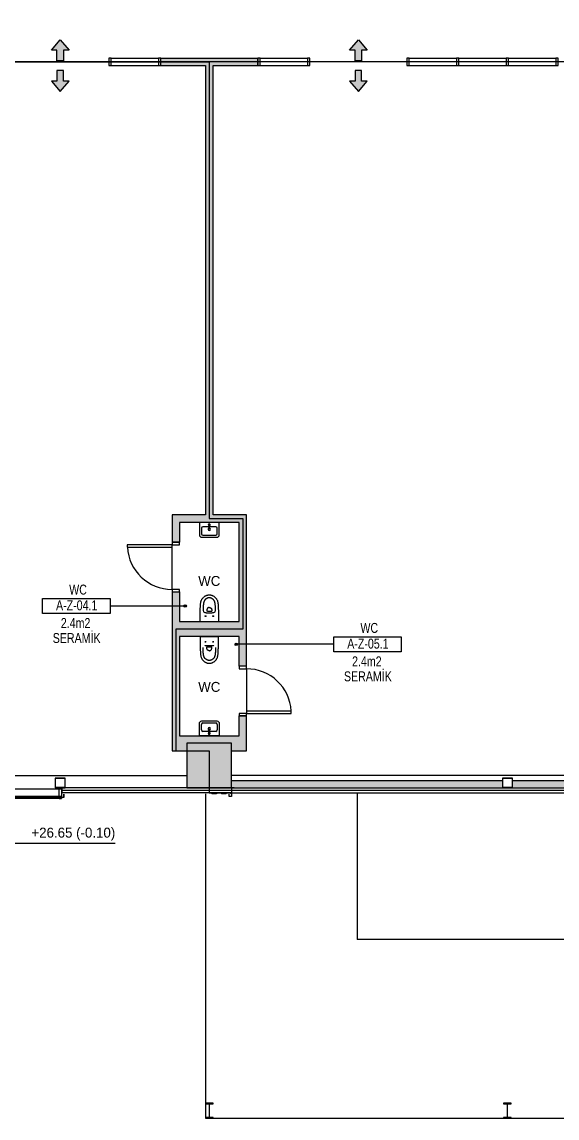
# Model space of a CAD drawing. Header units: centimetres. Extents: x -277999 to 283551, y -705288 to -693449.
# Drawn here: x 263209 to 264287, y -700720 to -698512 of the extents above; entities that cross this region are included whole.
import ezdxf
from ezdxf.enums import TextEntityAlignment as Align

# ---------------------------------------------------------------- set-up
doc = ezdxf.new("R2010")
doc.units = ezdxf.units.CM
doc.layers.add('A-DOOR', color=193, linetype='Continuous')
doc.layers.add('MKDU0', color=8, linetype='Continuous')

msp = doc.modelspace()

# ---------------------------------------------------------------- hatches: boundary and pattern name
at = {"layer": 'MKDU0'}
h = msp.add_hatch(dxfattribs=at)
h.set_pattern_fill('ANSI33')
h.paths.add_polyline_path([(272541.6, -700055.4), (272631.6, -700055.4), (272631.6, -699965.4), (272541.6, -699965.4), (272541.6, -700055.4)])
h.paths.add_polyline_path([(272541.6, -694355.4), (272631.6, -694355.4), (272631.6, -694265.4), (272541.6, -694265.4), (272541.6, -694355.4)])
h.paths.add_polyline_path([(270741.6, -700055.4), (270831.6, -700055.4), (270831.6, -699965.4), (270741.6, -699965.4), (270741.6, -700055.4)])
h.paths.add_polyline_path([(267141.6, -700055.4), (267231.6, -700055.4), (267231.6, -699965.4), (267141.6, -699965.4), (267141.6, -700055.4)])
h.paths.add_polyline_path([(270741.6, -694355.4), (270831.6, -694355.4), (270831.6, -694265.4), (270741.6, -694265.4), (270741.6, -694355.4)])
h.paths.add_polyline_path([(267141.6, -694355.4), (267231.6, -694355.4), (267231.6, -694265.4), (267141.6, -694265.4), (267141.6, -694355.4)])
h.paths.add_polyline_path([(272541.6, -698155.4), (272631.6, -698155.4), (272631.6, -698065.4), (272541.6, -698065.4), (272541.6, -698155.4)])
h.paths.add_polyline_path([(272541.6, -696255.4), (272631.6, -696255.4), (272631.6, -696165.4), (272541.6, -696165.4), (272541.6, -696255.4)])
h.paths.add_polyline_path([(270741.6, -698155.4), (270831.6, -698155.4), (270831.6, -698065.4), (270741.6, -698065.4), (270741.6, -698155.4)])
h.paths.add_polyline_path([(267141.6, -698155.4), (267231.6, -698155.4), (267231.6, -698065.4), (267141.6, -698065.4), (267141.6, -698155.4)])
h.paths.add_polyline_path([(270741.6, -696255.4), (270831.6, -696255.4), (270831.6, -696165.4), (270741.6, -696165.4), (270741.6, -696255.4)])
h.paths.add_polyline_path([(267141.6, -696255.4), (267231.6, -696255.4), (267231.6, -696165.4), (267141.6, -696165.4), (267141.6, -696255.4)])
h.paths.add_polyline_path([(277941.6, -698155.4), (278031.6, -698155.4), (278031.6, -698065.4), (277941.6, -698065.4), (277941.6, -698155.4)])
h.paths.add_polyline_path([(277941.6, -696255.4), (278031.6, -696255.4), (278031.6, -696165.4), (277941.6, -696165.4), (277941.6, -696255.4)])
h.paths.add_polyline_path([(276141.6, -698155.4), (276231.6, -698155.4), (276231.6, -698065.4), (276141.6, -698065.4), (276141.6, -698155.4)])
h.paths.add_polyline_path([(276141.6, -696255.4), (276231.6, -696255.4), (276231.6, -696165.4), (276141.6, -696165.4), (276141.6, -696255.4)])
h.paths.add_polyline_path([(274341.6, -698155.4), (274431.6, -698155.4), (274431.6, -698065.4), (274341.6, -698065.4), (274341.6, -698155.4)])
h.paths.add_polyline_path([(274341.6, -696255.4), (274431.6, -696255.4), (274431.6, -696165.4), (274341.6, -696165.4), (274341.6, -696255.4)])
h.paths.add_polyline_path([(270641.6, -698155.4), (270731.6, -698155.4), (270731.6, -698065.4), (270641.6, -698065.4), (270641.6, -698155.4)])
h.paths.add_polyline_path([(270641.6, -696255.4), (270731.6, -696255.4), (270731.6, -696165.4), (270641.6, -696165.4), (270641.6, -696255.4)])
h.paths.add_polyline_path([(268941.6, -698155.4), (269031.6, -698155.4), (269031.6, -698065.4), (268941.6, -698065.4), (268941.6, -698155.4)])
h.paths.add_polyline_path([(268941.6, -696255.4), (269031.6, -696255.4), (269031.6, -696165.4), (268941.6, -696165.4), (268941.6, -696255.4)])
h.paths.add_polyline_path([(265341.6, -698155.4), (265431.6, -698155.4), (265431.6, -698065.4), (265341.6, -698065.4), (265341.6, -698155.4)])
h.paths.add_polyline_path([(265341.6, -696255.4), (265431.6, -696255.4), (265431.6, -696165.4), (265341.6, -696165.4), (265341.6, -696255.4)])
h.paths.add_polyline_path([(263541.6, -698155.4), (263631.6, -698155.4), (263631.6, -698065.4), (263541.6, -698065.4), (263541.6, -698155.4)])
h.paths.add_polyline_path([(263541.6, -696255.4), (263631.6, -696255.4), (263631.6, -696165.4), (263541.6, -696165.4), (263541.6, -696255.4)])
h.paths.add_polyline_path([(261741.6, -698155.4), (261831.6, -698155.4), (261831.6, -698065.4), (261741.6, -698065.4), (261741.6, -698155.4)])
h.paths.add_polyline_path([(261741.6, -696255.4), (261831.6, -696255.4), (261831.6, -696165.4), (261741.6, -696165.4), (261741.6, -696255.4)])
h.paths.add_polyline_path([(279741.6, -696255.4), (279831.6, -696255.4), (279831.6, -696165.4), (279741.6, -696165.4), (279741.6, -696255.4)])
h.paths.add_polyline_path([(279741.6, -698155.4), (279831.6, -698155.4), (279831.6, -698065.4), (279741.6, -698065.4), (279741.6, -698155.4)])
h.paths.add_polyline_path([(279741.6, -700055.4), (279831.6, -700055.4), (279831.6, -699965.4), (279741.6, -699965.4), (279741.6, -700055.4)])
h.paths.add_polyline_path([(277941.6, -700055.4), (278031.6, -700055.4), (278031.6, -699965.4), (277941.6, -699965.4), (277941.6, -700055.4)])
h.paths.add_polyline_path([(276141.6, -700055.4), (276231.6, -700055.4), (276231.6, -699965.4), (276141.6, -699965.4), (276141.6, -700055.4)])
h.paths.add_polyline_path([(274341.6, -700055.4), (274431.6, -700055.4), (274431.6, -699965.4), (274341.6, -699965.4), (274341.6, -700055.4)])
h.paths.add_polyline_path([(270641.6, -700055.4), (270731.6, -700055.4), (270731.6, -699965.4), (270641.6, -699965.4), (270641.6, -700055.4)])
h.paths.add_polyline_path([(268941.6, -700055.4), (269031.6, -700055.4), (269031.6, -699965.4), (268941.6, -699965.4), (268941.6, -700055.4)])
h.paths.add_polyline_path([(265341.6, -700055.4), (265431.6, -700055.4), (265431.6, -699965.4), (265341.6, -699965.4), (265341.6, -700055.4)])
h.paths.add_polyline_path([(263541.6, -700055.4), (263631.6, -700055.4), (263631.6, -699965.4), (263541.6, -699965.4), (263541.6, -700055.4)])
h.paths.add_polyline_path([(261741.6, -700055.4), (261831.6, -700055.4), (261831.6, -699965.4), (261741.6, -699965.4), (261741.6, -700055.4)])
h.paths.add_polyline_path([(279741.6, -694355.4), (279831.6, -694355.4), (279831.6, -694265.4), (279741.6, -694265.4), (279741.6, -694355.4)])
h.paths.add_polyline_path([(277941.6, -694355.4), (278031.6, -694355.4), (278031.6, -694265.4), (277941.6, -694265.4), (277941.6, -694355.4)])
h.paths.add_polyline_path([(276141.6, -694355.4), (276231.6, -694355.4), (276231.6, -694265.4), (276141.6, -694265.4), (276141.6, -694355.4)])
h.paths.add_polyline_path([(274341.6, -694355.4), (274431.6, -694355.4), (274431.6, -694265.4), (274341.6, -694265.4), (274341.6, -694355.4)])
h.paths.add_polyline_path([(270641.6, -694355.4), (270731.6, -694355.4), (270731.6, -694265.4), (270641.6, -694265.4), (270641.6, -694355.4)])
h.paths.add_polyline_path([(268941.6, -694355.4), (269031.6, -694355.4), (269031.6, -694265.4), (268941.6, -694265.4), (268941.6, -694355.4)])
h.paths.add_polyline_path([(265341.6, -694355.4), (265431.6, -694355.4), (265431.6, -694265.4), (265341.6, -694265.4), (265341.6, -694355.4)])
h.paths.add_polyline_path([(263541.6, -694355.4), (263631.6, -694355.4), (263631.6, -694265.4), (263541.6, -694265.4), (263541.6, -694355.4)])
h.paths.add_polyline_path([(261741.6, -694355.4), (261831.6, -694355.4), (261831.6, -694265.4), (261741.6, -694265.4), (261741.6, -694355.4)])
h = msp.add_hatch(color=8, dxfattribs=at)
h.dxf.hatch_style = 1
h.paths.add_polyline_path([(263286.6, -698548.1), (263304.3, -698569.2), (263293.3, -698569.2), (263293.3, -698590.4), (263279.9, -698590.4), (263279.9, -698569.2), (263268.9, -698569.2), (263286.6, -698548.1)])
h = msp.add_hatch(color=8, dxfattribs=at)
h.dxf.hatch_style = 1
h.paths.add_polyline_path([(263886.6, -698548.1), (263904.3, -698569.2), (263893.3, -698569.2), (263893.3, -698590.4), (263879.9, -698590.4), (263879.9, -698569.2), (263868.9, -698569.2), (263886.6, -698548.1)])
h = msp.add_hatch(dxfattribs=at)
h.set_pattern_fill('DASH')
h.paths.add_polyline_path([(263631.6, -699965.4), (263631.6, -699980.4), (263661.6, -699980.4), (263661.6, -699910.4), (263646.6, -699910.4), (263646.6, -699950.4), (263526.6, -699950.4), (263526.6, -699750.4), (263646.6, -699750.4), (263646.6, -699810.4), (263661.6, -699810.4), (263661.6, -699505.4), (263594.1, -699505.4), (263594.1, -698600.4), (263684.1, -698600.4), (263684.1, -698585.4), (263489.1, -698585.4), (263489.1, -698600.4), (263579.1, -698600.4), (263579.1, -699505.4), (263511.6, -699505.4), (263511.6, -699560.4), (263526.6, -699560.4), (263526.6, -699520.4), (263646.6, -699520.4), (263646.6, -699720.4), (263526.6, -699720.4), (263526.6, -699660.4), (263511.6, -699660.4), (263511.6, -699980.4), (263541.6, -699980.4), (263541.6, -699965.4), (263631.6, -699965.4)])
h = msp.add_hatch(color=8, dxfattribs=at)
h.dxf.hatch_style = 1
h.paths.add_polyline_path([(263286.6, -698652.7), (263304.3, -698631.5), (263293.3, -698631.5), (263293.3, -698610.4), (263279.9, -698610.4), (263279.9, -698631.5), (263268.9, -698631.5), (263286.6, -698652.7)])
h = msp.add_hatch(color=8, dxfattribs=at)
h.dxf.hatch_style = 1
h.paths.add_polyline_path([(263886.6, -698652.7), (263904.3, -698631.5), (263893.3, -698631.5), (263893.3, -698610.4), (263879.9, -698610.4), (263879.9, -698631.5), (263868.9, -698631.5), (263886.6, -698652.7)])
h = msp.add_hatch(color=8, dxfattribs=at)
h.dxf.hatch_style = 1
h.paths.add_polyline_path([(263540.5, -699688.7), (263540.4, -699689.7), (263539.8, -699690.5), (263539, -699691), (263538, -699691.2), (263537.1, -699691), (263536.3, -699690.5), (263535.7, -699689.7), (263535.5, -699688.7), (263535.7, -699687.7), (263536.3, -699686.9), (263537.1, -699686.4), (263538, -699686.2), (263539, -699686.4), (263539.8, -699686.9), (263540.4, -699687.7), (263540.5, -699688.7)])
h = msp.add_hatch(color=8, dxfattribs=at)
h.dxf.hatch_style = 1
h.paths.add_polyline_path([(263638.3, -699765.9), (263638.5, -699765), (263639, -699764.2), (263639.8, -699763.6), (263640.8, -699763.4), (263641.7, -699763.6), (263642.5, -699764.2), (263643.1, -699765), (263643.3, -699765.9), (263643.1, -699766.9), (263642.5, -699767.7), (263641.7, -699768.2), (263640.8, -699768.4), (263639.8, -699768.2), (263639, -699767.7), (263638.5, -699766.9), (263638.3, -699765.9)])
h = msp.add_hatch(dxfattribs=at)
h.set_pattern_fill('DASH')
h.paths.add_polyline_path([(264176.6, -700055.4), (264176.6, -700040.4), (263631.6, -700040.4), (263631.6, -700055.4), (264176.6, -700055.4)])
h.paths.add_polyline_path([(264776.6, -700054.8), (264776.6, -700040.4), (264196.6, -700040.4), (264196.6, -700055.4), (264776.6, -700054.8)])
h.paths.add_polyline_path([(264796.6, -700040.4), (264796.6, -700055.4), (265341.6, -700055.4), (265341.6, -700040.4), (264796.6, -700040.4)])

# ---------------------------------------------------------------- linework, layer by layer
at = {"layer": 'A-DOOR'}
for p, q in [((263511.6, -699655.4), (263511.6, -699565.4)), ((263661.6, -699815.4), (263661.6, -699905.4))]:
    msp.add_line(p, q, dxfattribs=at)
for points in [[(263511.6, -699565.4), (263421.6, -699565.4), (263421.6, -699570.4), (263511.6, -699570.4)], [(263661.6, -699905.4), (263751.6, -699905.4), (263751.6, -699900.4), (263661.6, -699900.4)]]:
    msp.add_lwpolyline(points, dxfattribs=at)
for points in [[(263526.6, -699565.4), (263526.6, -699560.4), (263511.6, -699560.4), (263511.6, -699565.4)], [(263526.6, -699660.4), (263526.6, -699655.4), (263511.6, -699655.4), (263511.6, -699660.4)], [(263646.6, -699810.4), (263646.6, -699815.4), (263661.6, -699815.4), (263661.6, -699810.4)], [(263646.6, -699905.4), (263646.6, -699910.4), (263661.6, -699910.4), (263661.6, -699905.4)]]:
    msp.add_lwpolyline(points, close=True, dxfattribs=at)
for centre, start, end in [((263511.6, -699565.4), -176.8153, -90), ((263661.6, -699905.4), 3.1847, 90)]:
    msp.add_arc(centre, 90, start, end, dxfattribs=at)
at = {"layer": 'MKDU0', "color": 8}
for p, q in [((263389.1, -698585.4), (263484.1, -698585.4)), ((263989.1, -698585.4), (264084.1, -698585.4)), ((264089.1, -698585.4), (264184.1, -698585.4)), ((264189.1, -698585.4), (264284.1, -698585.4)), ((263389.1, -698600.4), (263484.1, -698600.4)), ((263489.1, -698600.4), (263579.1, -698600.4)), ((263579.1, -698600.4), (263579.1, -699505.4)), ((263594.1, -699505.4), (263594.1, -698600.4)), ((263594.1, -698600.4), (263684.1, -698600.4)), ((263689.1, -698600.4), (263784.1, -698600.4)), ((263989.1, -698600.4), (264084.1, -698600.4)), ((264089.1, -698600.4), (264184.1, -698600.4)), ((264189.1, -698600.4), (264284.1, -698600.4)), ((263579.1, -699505.4), (263511.6, -699505.4)), ((263511.6, -699505.4), (263511.6, -699560.4)), ((263661.6, -699505.4), (263594.1, -699505.4)), ((263661.6, -699810.4), (263661.6, -699505.4)), ((263646.6, -699520.4), (263526.6, -699520.4)), ((263526.6, -699520.4), (263526.6, -699560.4)), ((263570.6, -699532.4), (263570.6, -699543.4)), ((263586, -699529.4), (263573.6, -699529.4)), ((263599.6, -699529.4), (263587, -699529.4)), ((263602.6, -699543.4), (263602.6, -699532.4)), ((263646.6, -699720.4), (263646.6, -699520.4)), ((263573.6, -699546.4), (263599.6, -699546.4)), ((263511.6, -699560.4), (263526.6, -699560.4)), ((263511.6, -699660.4), (263511.6, -699980.4)), ((263511.6, -699660.4), (263526.6, -699660.4)), ((263526.6, -699660.4), (263526.6, -699720.4)), ((263526.6, -699720.4), (263646.6, -699720.4)), ((263661.6, -699810.4), (263646.6, -699810.4)), ((263661.6, -699910.4), (263646.6, -699910.4)), ((263661.6, -699980.4), (263661.6, -699910.4)), ((263570.6, -699938.4), (263570.6, -699927.4)), ((263573.6, -699924.4), (263599.6, -699924.4)), ((263602.6, -699927.4), (263602.6, -699938.4)), ((263586, -699941.4), (263573.6, -699941.4)), ((263599.6, -699941.4), (263587, -699941.4)), ((263511.6, -699980.4), (263541.6, -699980.4)), ((263631.6, -699980.4), (263661.6, -699980.4)), ((262094.1, -700030.4), (263541.6, -700030.4)), ((265341.6, -700030.4), (263631.6, -700030.4)), ((263631.6, -700040.4), (264176.6, -700040.4)), ((264196.6, -700040.4), (264776.6, -700040.4)), ((263189.1, -700057.4), (263284.1, -700057.4)), ((263631.6, -700055.4), (263286.6, -700055.4)), ((263631.6, -700065.4), (263290.1, -700065.4)), ((263631.6, -700055.4), (265341.6, -700055.4)), ((263884.1, -700065.4), (263884.1, -700360.4)), ((263156.3, -700166.4), (263397.3, -700166.4)), ((265341.6, -700360.4), (263884.1, -700360.4))]:
    msp.add_line(p, q, dxfattribs=at)
at = {"layer": 'MKDU0'}
for p, q in [((263577, -699669.7), (263577.8, -699669.2)), ((263577.8, -699669.2), (263578.6, -699668.7)), ((263578.6, -699668.7), (263579.4, -699668.3)), ((263579.4, -699668.3), (263580.2, -699667.9)), ((263580.2, -699667.9), (263581, -699667.6)), ((263581, -699667.6), (263581.8, -699667.3)), ((263581.8, -699667.3), (263582.6, -699667)), ((263582.6, -699667), (263583.4, -699666.8)), ((263583.4, -699666.8), (263584.3, -699666.7)), ((263584.3, -699666.7), (263585.1, -699666.6)), ((263585.1, -699666.6), (263585.9, -699666.5)), ((263585.9, -699666.5), (263586.6, -699666.5)), ((263586.6, -699666.5), (263587.3, -699666.5)), ((263587.3, -699666.5), (263588.1, -699666.6)), ((263588.1, -699666.6), (263588.9, -699666.7)), ((263588.9, -699666.7), (263589.8, -699666.8)), ((263589.8, -699666.8), (263590.6, -699667)), ((263590.6, -699667), (263591.4, -699667.3)), ((263591.4, -699667.3), (263592.2, -699667.6)), ((263592.2, -699667.6), (263593.1, -699667.9)), ((263593.1, -699667.9), (263593.8, -699668.3)), ((263593.8, -699668.3), (263594.6, -699668.7)), ((263594.6, -699668.7), (263595.4, -699669.2)), ((263595.4, -699669.2), (263596.2, -699669.7)), ((263568.5, -699692.4), (263568.6, -699691)), ((263568.6, -699689.7), (263568.7, -699688.4)), ((263568.6, -699691), (263568.6, -699689.7)), ((263568.7, -699688.4), (263568.8, -699687.1)), ((263568.8, -699687.1), (263568.9, -699685.9)), ((263568.9, -699685.9), (263569, -699684.7)), ((263569, -699684.7), (263569.2, -699683.5)), ((263569.2, -699683.5), (263569.3, -699682.3)), ((263569.3, -699682.3), (263569.6, -699681.2)), ((263569.6, -699681.2), (263569.8, -699680.1)), ((263569.8, -699680.1), (263570.1, -699679)), ((263570.1, -699679), (263570.5, -699678)), ((263570.5, -699678), (263570.9, -699677)), ((263570.9, -699677), (263571.3, -699676.1)), ((263571.3, -699676.1), (263571.8, -699675.2)), ((263571.8, -699675.2), (263572.3, -699674.3)), ((263572.3, -699674.3), (263572.9, -699673.5)), ((263572.9, -699673.5), (263573.5, -699672.8)), ((263573.5, -699672.8), (263574.2, -699672.1)), ((263574.2, -699672.1), (263574.9, -699671.4)), ((263574.4, -699689.2), (263574.3, -699690)), ((263574.3, -699690), (263574.3, -699690.8)), ((263574.3, -699690.8), (263574.3, -699691.6)), ((263574.3, -699691.6), (263574.3, -699692.5)), ((263574.5, -699687.8), (263574.4, -699688.5)), ((263574.4, -699688.5), (263574.4, -699689.2)), ((263574.6, -699686.5), (263574.5, -699687.1)), ((263574.5, -699687.1), (263574.5, -699687.8)), ((263574.7, -699685.3), (263574.6, -699685.9)), ((263574.6, -699685.9), (263574.6, -699686.5)), ((263574.8, -699684.7), (263574.7, -699685.3)), ((263574.9, -699683.6), (263574.8, -699684.2)), ((263574.8, -699684.2), (263574.8, -699684.7)), ((263574.9, -699671.4), (263575.6, -699670.8)), ((263575, -699683.1), (263574.9, -699683.6)), ((263575.1, -699682.7), (263575, -699683.1)), ((263575.2, -699682.2), (263575.1, -699682.7)), ((263575.3, -699681.8), (263575.2, -699682.2)), ((263575.4, -699681.3), (263575.3, -699681.8)), ((263575.5, -699681), (263575.4, -699681.3)), ((263575.6, -699680.6), (263575.5, -699681)), ((263575.6, -699670.8), (263576.3, -699670.2)), ((263575.7, -699680.2), (263575.6, -699680.6)), ((263575.9, -699679.9), (263575.7, -699680.2)), ((263576, -699679.6), (263575.9, -699679.9)), ((263576.1, -699679.3), (263576, -699679.6)), ((263576.2, -699679), (263576.1, -699679.3)), ((263576.4, -699678.7), (263576.2, -699679)), ((263576.3, -699670.2), (263577, -699669.7)), ((263576.5, -699678.4), (263576.4, -699678.7)), ((263576.7, -699678.2), (263576.5, -699678.4)), ((263576.8, -699677.9), (263576.7, -699678.2)), ((263577, -699677.6), (263576.8, -699677.9)), ((263577.2, -699677.4), (263577, -699677.6)), ((263577.3, -699677.1), (263577.2, -699677.4)), ((263577.5, -699676.9), (263577.3, -699677.1)), ((263577.7, -699676.7), (263577.5, -699676.9)), ((263577.9, -699676.4), (263577.7, -699676.7)), ((263578.1, -699676.2), (263577.9, -699676.4)), ((263578.4, -699676), (263578.1, -699676.2)), ((263578.6, -699675.7), (263578.4, -699676)), ((263578.8, -699675.5), (263578.6, -699675.7)), ((263579.1, -699675.3), (263578.8, -699675.5)), ((263579.3, -699675.1), (263579.1, -699675.3)), ((263579.6, -699674.8), (263579.3, -699675.1)), ((263579.9, -699674.6), (263579.6, -699674.8)), ((263580.2, -699674.4), (263579.9, -699674.6)), ((263580.5, -699674.2), (263580.2, -699674.4)), ((263580.8, -699674), (263580.5, -699674.2)), ((263581.1, -699673.8), (263580.8, -699674)), ((263581.4, -699673.7), (263581.1, -699673.8)), ((263581.7, -699673.5), (263581.4, -699673.7)), ((263582, -699673.3), (263581.7, -699673.5)), ((263582.4, -699673.2), (263582, -699673.3)), ((263582.7, -699673), (263582.4, -699673.2)), ((263583, -699672.9), (263582.7, -699673)), ((263583.3, -699672.8), (263583, -699672.9)), ((263583.6, -699672.7), (263583.3, -699672.8)), ((263584, -699672.6), (263583.6, -699672.7)), ((263584.3, -699672.5), (263584, -699672.6)), ((263584.6, -699672.4), (263584.3, -699672.5)), ((263584.8, -699672.4), (263584.6, -699672.4)), ((263585.1, -699672.3), (263584.8, -699672.4)), ((263585.4, -699672.3), (263585.1, -699672.3)), ((263585.6, -699672.2), (263585.4, -699672.3)), ((263585.9, -699672.2), (263585.6, -699672.2)), ((263586.1, -699672.2), (263585.9, -699672.2)), ((263586.4, -699672.2), (263586.1, -699672.2)), ((263586.6, -699672.2), (263586.4, -699672.2)), ((263587.1, -699672.2), (263586.6, -699672.2)), ((263587.6, -699672.2), (263587.1, -699672.2)), ((263588.1, -699672.3), (263587.6, -699672.2)), ((263588.7, -699672.4), (263588.1, -699672.3)), ((263589.2, -699672.6), (263588.7, -699672.4)), ((263589.8, -699672.8), (263589.2, -699672.6)), ((263590.4, -699673), (263589.8, -699672.8)), ((263590.9, -699673.2), (263590.4, -699673)), ((263591.5, -699673.5), (263590.9, -699673.2)), ((263592, -699673.8), (263591.5, -699673.5)), ((263592.6, -699674.1), (263592, -699673.8)), ((263593.1, -699674.5), (263592.6, -699674.1)), ((263593.6, -699674.8), (263593.1, -699674.5)), ((263594.1, -699675.3), (263593.6, -699674.8)), ((263594.6, -699675.7), (263594.1, -699675.3)), ((263595.1, -699676.2), (263594.6, -699675.7)), ((263595.5, -699676.6), (263595.1, -699676.2)), ((263595.9, -699677.2), (263595.5, -699676.6)), ((263596.3, -699677.7), (263595.9, -699677.2)), ((263596.2, -699669.7), (263596.9, -699670.2)), ((263596.6, -699678.2), (263596.3, -699677.7)), ((263596.9, -699678.8), (263596.6, -699678.2)), ((263596.9, -699670.2), (263597.7, -699670.8)), ((263597.2, -699679.4), (263596.9, -699678.8)), ((263597.4, -699680.1), (263597.2, -699679.4)), ((263597.7, -699680.8), (263597.4, -699680.1)), ((263597.7, -699670.8), (263598.4, -699671.4)), ((263597.9, -699681.5), (263597.7, -699680.8)), ((263598, -699682.2), (263597.9, -699681.5)), ((263598.2, -699683), (263598, -699682.2)), ((263598.3, -699683.8), (263598.2, -699683)), ((263598.5, -699684.6), (263598.3, -699683.8)), ((263598.4, -699671.4), (263599, -699672.1)), ((263598.6, -699685.5), (263598.5, -699684.6)), ((263598.6, -699686.4), (263598.6, -699685.5)), ((263598.7, -699687.3), (263598.6, -699686.4)), ((263598.8, -699688.3), (263598.7, -699687.3)), ((263598.8, -699689.2), (263598.8, -699688.3)), ((263598.9, -699690.2), (263598.8, -699689.2)), ((263598.9, -699691.2), (263598.9, -699690.2)), ((263599, -699692.3), (263598.9, -699691.2)), ((263599, -699672.1), (263599.7, -699672.8)), ((263599.7, -699672.8), (263600.3, -699673.5)), ((263600.3, -699673.5), (263600.9, -699674.3)), ((263600.9, -699674.3), (263601.4, -699675.2)), ((263601.4, -699675.2), (263601.9, -699676.1)), ((263601.9, -699676.1), (263602.4, -699677)), ((263602.4, -699677), (263602.8, -699678)), ((263602.8, -699678), (263603.1, -699679)), ((263603.1, -699679), (263603.4, -699680.1)), ((263603.4, -699680.1), (263603.7, -699681.2)), ((263603.7, -699681.2), (263603.9, -699682.3)), ((263603.9, -699682.3), (263604.1, -699683.5)), ((263604.1, -699683.5), (263604.2, -699684.7)), ((263604.2, -699684.7), (263604.3, -699685.9)), ((263604.3, -699685.9), (263604.4, -699687.1)), ((263604.4, -699687.1), (263604.5, -699688.4)), ((263604.5, -699688.4), (263604.6, -699689.7)), ((263604.6, -699689.7), (263604.6, -699691)), ((263604.6, -699691), (263604.7, -699692.4)), ((263568.4, -699698.2), (263568.5, -699696.7)), ((263568.4, -699699.8), (263568.4, -699698.2)), ((263568.4, -699703), (263568.4, -699699.8)), ((263568.4, -699708.2), (263568.4, -699703)), ((263568.4, -699720.4), (263568.4, -699708.2)), ((263568.5, -699693.8), (263568.5, -699692.4)), ((263568.5, -699695.2), (263568.5, -699693.8)), ((263568.5, -699696.7), (263568.5, -699695.2)), ((263574.3, -699692.5), (263574.2, -699693.3)), ((263574.2, -699693.3), (263574.2, -699694.2)), ((263574.2, -699694.2), (263574.2, -699695.2)), ((263574.2, -699695.2), (263574.2, -699696.2)), ((263574.2, -699696.2), (263574.2, -699697.2)), ((263574.2, -699697.2), (263574.2, -699698.2)), ((263577.4, -699701.9), (263578.5, -699702.1)), ((263580.1, -699709.5), (263577.6, -699709.5)), ((263578.5, -699702.1), (263579.5, -699702.2)), ((263578.9, -699708.2), (263578.9, -699710.8)), ((263579.5, -699702.2), (263580.5, -699702.3)), ((263580.5, -699702.3), (263581.5, -699702.3)), ((263581.5, -699702.3), (263582.5, -699702.4)), ((263581.8, -699696.1), (263581.7, -699696.5)), ((263581.7, -699696.5), (263581.7, -699696.9)), ((263581.7, -699696.9), (263581.8, -699699.6)), ((263581.9, -699695.4), (263581.8, -699695.7)), ((263581.8, -699695.7), (263581.8, -699696.1)), ((263582.8, -699699.6), (263581.8, -699699.6)), ((263582, -699695.1), (263581.9, -699695.4)), ((263582.2, -699694.7), (263582, -699695.1)), ((263582.3, -699694.4), (263582.2, -699694.7)), ((263582.5, -699694.2), (263582.3, -699694.4)), ((263582.7, -699693.9), (263582.5, -699694.2)), ((263582.5, -699702.4), (263583.5, -699702.4)), ((263582.9, -699693.6), (263582.7, -699693.9)), ((263582.8, -699699.6), (263584.5, -699699.6)), ((263583.1, -699693.4), (263582.9, -699693.6)), ((263583.3, -699693.2), (263583.1, -699693.4)), ((263583.6, -699692.9), (263583.3, -699693.2)), ((263583.5, -699702.4), (263584.6, -699702.5)), ((263583.8, -699692.7), (263583.6, -699692.9)), ((263584.1, -699692.6), (263583.8, -699692.7)), ((263584.4, -699692.4), (263584.1, -699692.6)), ((263584.7, -699692.3), (263584.4, -699692.4)), ((263584.5, -699699.6), (263586.2, -699699.6)), ((263584.6, -699702.5), (263585.6, -699702.5)), ((263585, -699692.1), (263584.7, -699692.3)), ((263585.3, -699692), (263585, -699692.1)), ((263585.6, -699692), (263585.3, -699692)), ((263585.9, -699691.9), (263585.6, -699692)), ((263585.6, -699702.5), (263586.6, -699702.5)), ((263586.3, -699691.9), (263585.9, -699691.9)), ((263586.2, -699699.6), (263588.3, -699699.6)), ((263586.6, -699691.9), (263586.3, -699691.9)), ((263586.6, -699691.9), (263586.9, -699691.9)), ((263586.6, -699702.5), (263587.6, -699702.5)), ((263586.9, -699691.9), (263587.3, -699691.9)), ((263587.3, -699691.9), (263587.6, -699692)), ((263587.6, -699692), (263587.9, -699692)), ((263587.6, -699702.5), (263588.7, -699702.5)), ((263587.9, -699692), (263588.2, -699692.1)), ((263588.2, -699692.1), (263588.5, -699692.3)), ((263588.3, -699699.6), (263590, -699699.6)), ((263588.5, -699692.3), (263588.8, -699692.4)), ((263588.7, -699702.5), (263589.7, -699702.4)), ((263588.8, -699692.4), (263589.1, -699692.6)), ((263589.1, -699692.6), (263589.4, -699692.7)), ((263589.4, -699692.7), (263589.7, -699692.9)), ((263589.7, -699692.9), (263589.9, -699693.2)), ((263589.7, -699702.4), (263590.7, -699702.4)), ((263589.9, -699693.2), (263590.2, -699693.4)), ((263590, -699699.6), (263590.5, -699699.6)), ((263590.2, -699693.4), (263590.4, -699693.6)), ((263590.4, -699693.6), (263590.6, -699693.9)), ((263590.5, -699699.6), (263591.5, -699699.6)), ((263590.6, -699693.9), (263590.8, -699694.2)), ((263590.7, -699702.4), (263591.7, -699702.3)), ((263590.8, -699694.2), (263590.9, -699694.5)), ((263590.9, -699694.5), (263591.1, -699694.8)), ((263591.1, -699694.8), (263591.2, -699695.1)), ((263591.2, -699695.1), (263591.3, -699695.4)), ((263591.3, -699695.4), (263591.4, -699695.8)), ((263591.4, -699695.8), (263591.4, -699696.1)), ((263591.4, -699696.1), (263591.5, -699696.5)), ((263591.5, -699696.5), (263591.5, -699696.9)), ((263591.5, -699696.9), (263591.5, -699699.6)), ((263591.7, -699702.3), (263592.7, -699702.3)), ((263592.7, -699702.3), (263593.7, -699702.2)), ((263595.6, -699709.5), (263593.1, -699709.5)), ((263593.7, -699702.2), (263594.8, -699702.1)), ((263594.4, -699708.2), (263594.4, -699710.8)), ((263594.8, -699702.1), (263595.8, -699701.9)), ((263599, -699693.4), (263599, -699692.3)), ((263599, -699694.5), (263599, -699693.4)), ((263599, -699695.7), (263599, -699694.5)), ((263599, -699696.9), (263599, -699695.7)), ((263599, -699698.2), (263599, -699696.9)), ((263604.7, -699692.4), (263604.7, -699693.8)), ((263604.7, -699693.8), (263604.7, -699695.2)), ((263604.7, -699695.2), (263604.8, -699696.7)), ((263604.8, -699696.7), (263604.8, -699698.2)), ((263604.8, -699698.2), (263604.8, -699699.8)), ((263604.8, -699699.8), (263604.8, -699703)), ((263604.8, -699703), (263604.8, -699706.4)), ((263604.8, -699706.4), (263604.9, -699720.4)), ((263568.4, -699720.4), (263604.9, -699720.4)), ((263568.4, -699750.4), (263568.4, -699762.5)), ((263568.4, -699750.4), (263604.9, -699750.4)), ((263604.8, -699764.3), (263604.9, -699750.4)), ((263568.4, -699762.5), (263568.4, -699767.8)), ((263568.4, -699767.8), (263568.4, -699771)), ((263568.4, -699771), (263568.4, -699772.6)), ((263568.4, -699772.6), (263568.5, -699774.1)), ((263568.5, -699774.1), (263568.5, -699775.6)), ((263568.5, -699775.6), (263568.5, -699777)), ((263568.5, -699777), (263568.5, -699778.4)), ((263568.5, -699778.4), (263568.6, -699779.7)), ((263568.6, -699779.7), (263568.6, -699781.1)), ((263574.2, -699773.6), (263574.2, -699772.5)), ((263574.2, -699774.6), (263574.2, -699773.6)), ((263574.2, -699775.6), (263574.2, -699774.6)), ((263574.2, -699776.5), (263574.2, -699775.6)), ((263574.2, -699777.4), (263574.2, -699776.5)), ((263574.3, -699778.3), (263574.2, -699777.4)), ((263574.3, -699779.2), (263574.3, -699778.3)), ((263574.3, -699780), (263574.3, -699779.2)), ((263574.3, -699780.8), (263574.3, -699780)), ((263577.4, -699768.8), (263578.5, -699768.7)), ((263580.1, -699761.3), (263577.6, -699761.3)), ((263578.5, -699768.7), (263579.5, -699768.6)), ((263578.9, -699762.6), (263578.9, -699760)), ((263579.5, -699768.6), (263580.5, -699768.5)), ((263580.5, -699768.5), (263581.5, -699768.4)), ((263581.5, -699768.4), (263582.5, -699768.4)), ((263581.7, -699773.9), (263581.8, -699771.2)), ((263581.7, -699774.3), (263581.7, -699773.9)), ((263581.8, -699774.7), (263581.7, -699774.3)), ((263582.8, -699771.1), (263581.8, -699771.2)), ((263581.8, -699775), (263581.8, -699774.7)), ((263581.9, -699775.4), (263581.8, -699775)), ((263582, -699775.7), (263581.9, -699775.4)), ((263582.2, -699776), (263582, -699775.7)), ((263582.3, -699776.3), (263582.2, -699776)), ((263582.5, -699776.6), (263582.3, -699776.3)), ((263582.5, -699768.4), (263583.5, -699768.3)), ((263582.7, -699776.9), (263582.5, -699776.6)), ((263582.9, -699777.1), (263582.7, -699776.9)), ((263582.8, -699771.1), (263584.5, -699771.1)), ((263583.1, -699777.4), (263582.9, -699777.1)), ((263583.3, -699777.6), (263583.1, -699777.4)), ((263583.6, -699777.8), (263583.3, -699777.6)), ((263583.5, -699768.3), (263584.6, -699768.3)), ((263583.8, -699778), (263583.6, -699777.8)), ((263584.1, -699778.2), (263583.8, -699778)), ((263584.4, -699778.4), (263584.1, -699778.2)), ((263584.7, -699778.5), (263584.4, -699778.4)), ((263584.5, -699771.1), (263586.2, -699771.1)), ((263584.6, -699768.3), (263585.6, -699768.3)), ((263585, -699778.6), (263584.7, -699778.5)), ((263585.3, -699778.7), (263585, -699778.6)), ((263585.6, -699778.8), (263585.3, -699778.7)), ((263585.6, -699768.3), (263586.6, -699768.3)), ((263585.9, -699778.9), (263585.6, -699778.8)), ((263586.3, -699778.9), (263585.9, -699778.9)), ((263586.2, -699771.1), (263588.3, -699771.1)), ((263586.6, -699778.9), (263586.3, -699778.9)), ((263586.6, -699768.3), (263587.6, -699768.3)), ((263586.6, -699778.9), (263586.9, -699778.9)), ((263586.9, -699778.9), (263587.3, -699778.9)), ((263587.3, -699778.9), (263587.6, -699778.8)), ((263587.6, -699768.3), (263588.7, -699768.3)), ((263587.6, -699778.8), (263587.9, -699778.7)), ((263587.9, -699778.7), (263588.2, -699778.6)), ((263588.2, -699778.6), (263588.5, -699778.5)), ((263588.3, -699771.1), (263590, -699771.1)), ((263588.5, -699778.5), (263588.8, -699778.4)), ((263588.7, -699768.3), (263589.7, -699768.3)), ((263588.8, -699778.4), (263589.1, -699778.2)), ((263589.1, -699778.2), (263589.4, -699778)), ((263589.4, -699778), (263589.7, -699777.8)), ((263589.7, -699768.3), (263590.7, -699768.4)), ((263589.7, -699777.8), (263589.9, -699777.6)), ((263589.9, -699777.6), (263590.2, -699777.4)), ((263590, -699771.1), (263590.5, -699771.1)), ((263590.2, -699777.4), (263590.4, -699777.1)), ((263590.4, -699777.1), (263590.6, -699776.9)), ((263590.5, -699771.1), (263591.5, -699771.1)), ((263590.6, -699776.9), (263590.8, -699776.6)), ((263590.7, -699768.4), (263591.7, -699768.4)), ((263590.8, -699776.6), (263590.9, -699776.3)), ((263590.9, -699776.3), (263591.1, -699776)), ((263591.1, -699776), (263591.2, -699775.7)), ((263591.2, -699775.7), (263591.3, -699775.4)), ((263591.3, -699775.4), (263591.4, -699775)), ((263591.4, -699774.6), (263591.5, -699774.3)), ((263591.4, -699775), (263591.4, -699774.6)), ((263591.5, -699773.9), (263591.5, -699771.1)), ((263591.5, -699774.3), (263591.5, -699773.9)), ((263591.7, -699768.4), (263592.7, -699768.5)), ((263592.7, -699768.5), (263593.7, -699768.6)), ((263595.6, -699761.3), (263593.1, -699761.3)), ((263593.7, -699768.6), (263594.8, -699768.7)), ((263594.4, -699762.6), (263594.4, -699760)), ((263594.8, -699768.7), (263595.8, -699768.8)), ((263599, -699778.5), (263598.9, -699779.6)), ((263598.9, -699779.6), (263598.9, -699780.6)), ((263599, -699772.5), (263599, -699773.8)), ((263599, -699773.8), (263599, -699775.1)), ((263599, -699775.1), (263599, -699776.3)), ((263599, -699776.3), (263599, -699777.4)), ((263599, -699777.4), (263599, -699778.5)), ((263604.6, -699779.7), (263604.7, -699778.4)), ((263604.6, -699781.1), (263604.6, -699779.7)), ((263604.7, -699775.6), (263604.8, -699774.1)), ((263604.7, -699777), (263604.7, -699775.6)), ((263604.7, -699778.4), (263604.7, -699777)), ((263604.8, -699767.8), (263604.8, -699764.3)), ((263604.8, -699771), (263604.8, -699767.8)), ((263604.8, -699772.6), (263604.8, -699771)), ((263604.8, -699774.1), (263604.8, -699772.6)), ((263568.6, -699781.1), (263568.7, -699782.4)), ((263568.7, -699782.4), (263568.8, -699783.7)), ((263568.8, -699783.7), (263568.9, -699784.9)), ((263568.9, -699784.9), (263569, -699786.1)), ((263569, -699786.1), (263569.2, -699787.3)), ((263569.2, -699787.3), (263569.3, -699788.4)), ((263569.3, -699788.4), (263569.6, -699789.6)), ((263569.6, -699789.6), (263569.8, -699790.7)), ((263569.8, -699790.7), (263570.1, -699791.7)), ((263570.1, -699791.7), (263570.5, -699792.7)), ((263570.5, -699792.7), (263570.9, -699793.7)), ((263570.9, -699793.7), (263571.3, -699794.7)), ((263571.3, -699794.7), (263571.8, -699795.6)), ((263571.8, -699795.6), (263572.3, -699796.4)), ((263572.3, -699796.4), (263572.9, -699797.2)), ((263572.9, -699797.2), (263573.5, -699798)), ((263573.5, -699798), (263574.2, -699798.7)), ((263574.2, -699798.7), (263574.9, -699799.4)), ((263574.4, -699781.5), (263574.3, -699780.8)), ((263574.4, -699782.2), (263574.4, -699781.5)), ((263574.5, -699782.9), (263574.4, -699782.2)), ((263574.5, -699783.6), (263574.5, -699782.9)), ((263574.6, -699784.3), (263574.5, -699783.6)), ((263574.6, -699784.9), (263574.6, -699784.3)), ((263574.7, -699785.5), (263574.6, -699784.9)), ((263574.8, -699786.1), (263574.7, -699785.5)), ((263574.8, -699786.6), (263574.8, -699786.1)), ((263574.9, -699787.1), (263574.8, -699786.6)), ((263575, -699787.6), (263574.9, -699787.1)), ((263574.9, -699799.4), (263575.6, -699800)), ((263575.1, -699788.1), (263575, -699787.6)), ((263575.2, -699788.6), (263575.1, -699788.1)), ((263575.3, -699789), (263575.2, -699788.6)), ((263575.4, -699789.4), (263575.3, -699789)), ((263575.5, -699789.8), (263575.4, -699789.4)), ((263575.6, -699790.2), (263575.5, -699789.8)), ((263575.7, -699790.5), (263575.6, -699790.2)), ((263575.6, -699800), (263576.3, -699800.6)), ((263575.9, -699790.9), (263575.7, -699790.5)), ((263576, -699791.2), (263575.9, -699790.9)), ((263576.1, -699791.5), (263576, -699791.2)), ((263576.2, -699791.8), (263576.1, -699791.5)), ((263576.4, -699792.1), (263576.2, -699791.8)), ((263576.3, -699800.6), (263577, -699801.1)), ((263576.5, -699792.3), (263576.4, -699792.1)), ((263576.7, -699792.6), (263576.5, -699792.3)), ((263576.8, -699792.9), (263576.7, -699792.6)), ((263577, -699793.1), (263576.8, -699792.9)), ((263577.2, -699793.4), (263577, -699793.1)), ((263577, -699801.1), (263577.8, -699801.6)), ((263577.3, -699793.6), (263577.2, -699793.4)), ((263577.5, -699793.9), (263577.3, -699793.6)), ((263577.7, -699794.1), (263577.5, -699793.9)), ((263577.9, -699794.3), (263577.7, -699794.1)), ((263577.8, -699801.6), (263578.6, -699802.1)), ((263578.1, -699794.6), (263577.9, -699794.3)), ((263578.4, -699794.8), (263578.1, -699794.6)), ((263578.6, -699795), (263578.4, -699794.8)), ((263578.8, -699795.3), (263578.6, -699795)), ((263578.6, -699802.1), (263579.4, -699802.5)), ((263579.1, -699795.5), (263578.8, -699795.3)), ((263579.3, -699795.7), (263579.1, -699795.5)), ((263579.6, -699795.9), (263579.3, -699795.7)), ((263579.9, -699796.1), (263579.6, -699795.9)), ((263580.2, -699796.3), (263579.9, -699796.1)), ((263580.5, -699796.5), (263580.2, -699796.3)), ((263580.8, -699796.7), (263580.5, -699796.5)), ((263581.1, -699796.9), (263580.8, -699796.7)), ((263581.4, -699797.1), (263581.1, -699796.9)), ((263581.7, -699797.3), (263581.4, -699797.1)), ((263582, -699797.4), (263581.7, -699797.3)), ((263582.4, -699797.6), (263582, -699797.4)), ((263582.7, -699797.7), (263582.4, -699797.6)), ((263583, -699797.9), (263582.7, -699797.7)), ((263583.3, -699798), (263583, -699797.9)), ((263583.6, -699798.1), (263583.3, -699798)), ((263584, -699798.2), (263583.6, -699798.1)), ((263584.3, -699798.3), (263584, -699798.2)), ((263584.6, -699798.3), (263584.3, -699798.3)), ((263584.8, -699798.4), (263584.6, -699798.3)), ((263585.1, -699798.5), (263584.8, -699798.4)), ((263585.4, -699798.5), (263585.1, -699798.5)), ((263585.6, -699798.5), (263585.4, -699798.5)), ((263585.9, -699798.6), (263585.6, -699798.5)), ((263586.1, -699798.6), (263585.9, -699798.6)), ((263586.4, -699798.6), (263586.1, -699798.6)), ((263586.6, -699798.6), (263586.4, -699798.6)), ((263587.1, -699798.6), (263586.6, -699798.6)), ((263587.6, -699798.5), (263587.1, -699798.6)), ((263588.1, -699798.5), (263587.6, -699798.5)), ((263588.7, -699798.3), (263588.1, -699798.5)), ((263589.2, -699798.2), (263588.7, -699798.3)), ((263589.8, -699798), (263589.2, -699798.2)), ((263590.4, -699797.8), (263589.8, -699798)), ((263590.9, -699797.6), (263590.4, -699797.8)), ((263591.5, -699797.3), (263590.9, -699797.6)), ((263592, -699797), (263591.5, -699797.3)), ((263592.6, -699796.7), (263592, -699797)), ((263593.1, -699796.3), (263592.6, -699796.7)), ((263593.6, -699795.9), (263593.1, -699796.3)), ((263594.1, -699795.5), (263593.6, -699795.9)), ((263593.8, -699802.5), (263594.6, -699802.1)), ((263594.6, -699795.1), (263594.1, -699795.5)), ((263595.1, -699794.6), (263594.6, -699795.1)), ((263594.6, -699802.1), (263595.4, -699801.6)), ((263595.5, -699794.1), (263595.1, -699794.6)), ((263595.4, -699801.6), (263596.2, -699801.1)), ((263595.9, -699793.6), (263595.5, -699794.1)), ((263596.3, -699793.1), (263595.9, -699793.6)), ((263596.2, -699801.1), (263596.9, -699800.6)), ((263596.6, -699792.5), (263596.3, -699793.1)), ((263596.9, -699791.9), (263596.6, -699792.5)), ((263597.2, -699791.3), (263596.9, -699791.9)), ((263596.9, -699800.6), (263597.7, -699800)), ((263597.4, -699790.7), (263597.2, -699791.3)), ((263597.7, -699790), (263597.4, -699790.7)), ((263597.9, -699789.3), (263597.7, -699790)), ((263597.7, -699800), (263598.4, -699799.4)), ((263598, -699788.5), (263597.9, -699789.3)), ((263598.2, -699787.8), (263598, -699788.5)), ((263598.3, -699787), (263598.2, -699787.8)), ((263598.5, -699786.1), (263598.3, -699787)), ((263598.4, -699799.4), (263599, -699798.7)), ((263598.6, -699785.3), (263598.5, -699786.1)), ((263598.7, -699783.4), (263598.6, -699784.4)), ((263598.6, -699784.4), (263598.6, -699785.3)), ((263598.8, -699782.5), (263598.7, -699783.4)), ((263598.9, -699780.6), (263598.8, -699781.5)), ((263598.8, -699781.5), (263598.8, -699782.5)), ((263599, -699798.7), (263599.7, -699798)), ((263599.7, -699798), (263600.3, -699797.2)), ((263600.3, -699797.2), (263600.9, -699796.4)), ((263600.9, -699796.4), (263601.4, -699795.6)), ((263601.4, -699795.6), (263601.9, -699794.7)), ((263601.9, -699794.7), (263602.4, -699793.7)), ((263602.4, -699793.7), (263602.8, -699792.7)), ((263602.8, -699792.7), (263603.1, -699791.7)), ((263603.1, -699791.7), (263603.4, -699790.7)), ((263603.4, -699790.7), (263603.7, -699789.6)), ((263603.7, -699789.6), (263603.9, -699788.4)), ((263603.9, -699788.4), (263604.1, -699787.3)), ((263604.1, -699787.3), (263604.2, -699786.1)), ((263604.2, -699786.1), (263604.3, -699784.9)), ((263604.3, -699784.9), (263604.4, -699783.7)), ((263604.4, -699783.7), (263604.5, -699782.4)), ((263604.5, -699782.4), (263604.6, -699781.1)), ((263579.4, -699802.5), (263580.2, -699802.8)), ((263580.2, -699802.8), (263581, -699803.2)), ((263581, -699803.2), (263581.8, -699803.5)), ((263581.8, -699803.5), (263582.6, -699803.7)), ((263582.6, -699803.7), (263583.4, -699803.9)), ((263583.4, -699803.9), (263584.3, -699804.1)), ((263584.3, -699804.1), (263585.1, -699804.2)), ((263585.1, -699804.2), (263585.9, -699804.3)), ((263585.9, -699804.3), (263586.6, -699804.3)), ((263586.6, -699804.3), (263587.3, -699804.3)), ((263587.3, -699804.3), (263588.1, -699804.2)), ((263588.1, -699804.2), (263588.9, -699804.1)), ((263588.9, -699804.1), (263589.8, -699803.9)), ((263589.8, -699803.9), (263590.6, -699803.7)), ((263590.6, -699803.7), (263591.4, -699803.5)), ((263591.4, -699803.5), (263592.2, -699803.2)), ((263592.2, -699803.2), (263593.1, -699802.8)), ((263593.1, -699802.8), (263593.8, -699802.5))]:
    msp.add_line(p, q, dxfattribs=at)
at = {"layer": 'MKDU0', "color": 8}
for points in [[(261719.1, -700065.4), (261719.1, -698155.4), (279841.6, -698155.4), (279841.6, -698592.9), (272886.6, -698592.9), (272886.4, -700065.4), (272624.1, -700065.4), (272624.1, -698592.9), (267186.6, -698592.9), (267186.6, -700065.4), (265386.6, -700065.4), (265386.6, -698592.9), (262086.6, -698592.9), (262086.6, -700065.4)], [(263286.6, -698548.1), (263304.3, -698569.2), (263293.3, -698569.2), (263293.3, -698590.4), (263279.9, -698590.4), (263279.9, -698569.2), (263268.9, -698569.2)], [(263886.6, -698548.1), (263904.3, -698569.2), (263893.3, -698569.2), (263893.3, -698590.4), (263879.9, -698590.4), (263879.9, -698569.2), (263868.9, -698569.2)], [(263384.1, -698600.4), (263389.1, -698600.4), (263389.1, -698585.4), (263384.1, -698585.4)], [(263484.1, -698600.4), (263489.1, -698600.4), (263489.1, -698585.4), (263484.1, -698585.4)], [(263684.1, -698600.4), (263689.1, -698600.4), (263689.1, -698585.4), (263684.1, -698585.4)], [(263784.1, -698600.4), (263789.1, -698600.4), (263789.1, -698585.4), (263784.1, -698585.4)], [(263984.1, -698600.4), (263989.1, -698600.4), (263989.1, -698585.4), (263984.1, -698585.4)], [(264084.1, -698600.4), (264089.1, -698600.4), (264089.1, -698585.4), (264084.1, -698585.4)], [(264184.1, -698600.4), (264189.1, -698600.4), (264189.1, -698585.4), (264184.1, -698585.4)], [(264284.1, -698600.4), (264289.1, -698600.4), (264289.1, -698585.4), (264284.1, -698585.4)], [(263586.6, -698592.9), (263586.6, -699512.9), (263654.1, -699512.9), (263654.1, -699735.4), (263519.1, -699735.4), (263519.1, -699980.4), (263586.6, -699980.4), (263586.6, -700065.4), (265386.6, -700065.4), (265386.6, -698592.9)], [(263286.6, -698652.7), (263304.3, -698631.5), (263293.3, -698631.5), (263293.3, -698610.4), (263279.9, -698610.4), (263279.9, -698631.5), (263268.9, -698631.5)], [(263886.6, -698652.7), (263904.3, -698631.5), (263893.3, -698631.5), (263893.3, -698610.4), (263879.9, -698610.4), (263879.9, -698631.5), (263868.9, -698631.5)], [(263541.6, -700055.4), (263631.6, -700055.4), (263631.6, -699965.4), (263541.6, -699965.4)], [(263276.6, -700055.4), (263296.6, -700055.4), (263296.6, -700035.4), (263276.6, -700035.4)], [(263277.2, -700036), (263296, -700036), (263296, -700054.8), (263277.2, -700054.8)], [(264176.6, -700055.4), (264196.6, -700055.4), (264196.6, -700035.4), (264176.6, -700035.4)], [(264177.2, -700036), (264196, -700036), (264196, -700054.8), (264177.2, -700054.8)], [(263289.1, -700072.4), (263284.1, -700072.4), (263284.1, -700057.4), (263289.1, -700057.4)], [(263187.6, -700074.4), (263285.6, -700074.4), (263285.6, -700072.4), (263187.6, -700072.4)], [(263284.1, -700076.4), (263289.1, -700076.4), (263289.1, -700074.4), (263284.1, -700074.4)], [(263294.1, -700067.9), (263294.1, -700074.4), (263289.1, -700074.4), (263286.6, -700074.4), (263286.6, -700074.2), (263289.1, -700074.2), (263293.9, -700074.2), (263293.9, -700067.9)]]:
    msp.add_lwpolyline(points, close=True, dxfattribs=at)
for points in [[(263489.1, -698585.4), (263684.1, -698585.4)], [(263489.1, -698600.4), (263489.1, -698585.4)], [(263684.1, -698600.4), (263684.1, -698585.4)], [(263689.1, -698585.4), (263784.1, -698585.4)], [(263586.6, -699512.9), (263654.1, -699512.9), (263654.1, -699720.4), (263654.1, -699735.4), (263519.1, -699735.4), (263519.1, -699980.4), (263586.6, -699980.4), (263586.6, -700065.4), (263289.1, -700065.4), (263289.1, -700076.4), (262384.1, -700076.4), (262384.1, -700065.4), (262086.6, -700065.4), (262086.6, -698592.9), (263586.6, -698592.9), (263586.6, -699512.9)], [(263386.8, -699688.7), (263535.5, -699688.7)], [(263646.6, -699810.4), (263646.6, -699750.4), (263526.6, -699750.4), (263526.6, -699950.4), (263646.6, -699950.4), (263646.6, -699910.4)], [(263837, -699765.9), (263643.3, -699765.9)], [(263290.1, -700055.4), (263290.1, -700065.4)], [(263631.6, -700060.4), (263290.1, -700060.4)], [(263631.6, -700066.9), (263630.1, -700065.4), (263622.1, -700065.4), (263620.1, -700067.4), (263612.1, -700067.4), (263610.1, -700065.4), (263602.1, -700065.4), (263600.1, -700067.4), (263592.1, -700067.4), (263590.1, -700065.4)], [(263636.6, -700055.4), (263631.6, -700055.4), (263631.6, -700072.4), (263626.6, -700072.4), (263626.6, -700067.9)], [(265526.6, -700060.4), (263631.6, -700060.4)], [(263579.1, -700067.4), (263579.1, -700720.4), (264741.6, -700720.4)]]:
    msp.add_lwpolyline(points, dxfattribs=at)
for points in [[(263566.6, -699520.4), (263566.6, -699545.4, 0.414214), (263571.6, -699550.4), (263601.6, -699550.4, 0.414214), (263606.6, -699545.4), (263606.6, -699520.4)], [(263586, -699525.2), (263586, -699533.2, 1), (263587, -699533.2), (263587, -699525.2, 1)], [(263566.6, -699950.4), (263566.6, -699925.4, -0.414214), (263571.6, -699920.4), (263601.6, -699920.4, -0.414214), (263606.6, -699925.4), (263606.6, -699950.4)], [(263586, -699945.6), (263586, -699937.6, -1), (263587, -699937.6), (263587, -699945.6, -1)]]:
    msp.add_lwpolyline(points, format="xyb", close=True, dxfattribs=at)
at = {"layer": 'MKDU0'}
for points in [[(263250.8, -699673.7), (263386.8, -699673.7), (263386.8, -699703.7), (263250.8, -699703.7)], [(263837, -699750.9), (263973, -699750.9), (263973, -699780.9), (263837, -699780.9)]]:
    msp.add_lwpolyline(points, close=True, dxfattribs=at)
at = {"layer": 'MKDU0', "color": 8, "const_width": 0.3}
msp.add_lwpolyline([(263631.6, -700065.4), (265526.6, -700065.4), (265526.6, -700055.4)], dxfattribs=at)
at = {"layer": 'MKDU0'}
for points in [[(263579.1, -700720.4), (263594.1, -700720.4), (263594.1, -700719.3), (263588.5, -700719.3, -0.414214), (263587, -700717.8), (263587, -700693, -0.414214), (263588.5, -700691.5), (263594.1, -700691.5), (263594.1, -700690.4), (263579.1, -700690.4), (263579.1, -700691.5), (263584.8, -700691.5, -0.414214), (263586.3, -700693), (263586.3, -700717.8, -0.414214), (263584.8, -700719.3), (263579.1, -700719.3)], [(264179.1, -700720.4), (264194.1, -700720.4), (264194.1, -700719.3), (264188.5, -700719.3, -0.414214), (264187, -700717.8), (264187, -700693, -0.414214), (264188.5, -700691.5), (264194.1, -700691.5), (264194.1, -700690.4), (264179.1, -700690.4), (264179.1, -700691.5), (264184.8, -700691.5, -0.414214), (264186.3, -700693), (264186.3, -700717.8, -0.414214), (264184.8, -700719.3), (264179.1, -700719.3)]]:
    msp.add_lwpolyline(points, format="xyb", close=True, dxfattribs=at)
at = {"layer": 'MKDU0', "color": 8}
for centre in [(263538, -699688.7), (263640.8, -699765.9)]:
    msp.add_circle(centre, 2.5, dxfattribs=at)
at = {"layer": 'MKDU0'}
for centre in [(263578.9, -699709.5), (263594.4, -699709.5)]:
    msp.add_circle(centre, 0.75, dxfattribs=at)
at = {"layer": 'MKDU0', "color": 8}
for centre, radius, start, end in [((263573.6, -699532.4), 3, 90, 180), ((263586.6, -699534.4), 2.5, 103.0141, 79.9324), ((263586.5, -699525.2), 2, 284.4775, 255.5225), ((263599.6, -699532.4), 3, 0, 90), ((263573.6, -699543.4), 3, 180, 270), ((263599.6, -699543.4), 3, 270, 0), ((263573.6, -699927.4), 3, 90, 180), ((263586.6, -699936.4), 2.5, 280.0676, 256.9859), ((263599.6, -699927.4), 3, 0, 90), ((263573.6, -699938.4), 3, 180, 270), ((263586.5, -699945.6), 2, 104.4775, 75.5225), ((263599.6, -699938.4), 3, 270, 0)]:
    msp.add_arc(centre, radius, start, end, dxfattribs=at)
at = {"layer": 'MKDU0'}
for centre, start, end in [((263577.9, -699698.2), 179.5021, -97.0102), ((263595.3, -699698.2), -82.9905, 0.5028)]:
    msp.add_arc(centre, 3.72, start, end, dxfattribs=at)

# ---------------------------------------------------------------- texts
at = {"layer": 'MKDU0', "width": 0.8}
for s, p in [('WC', (263322.4, -699665.8)), ('A-Z-04.1', (263319.7, -699697.5)), ('2.4m2', (263317.5, -699733.1)), ('WC', (263908.6, -699743)), ('SERAMİK', (263319.6, -699763.4)), ('A-Z-05.1', (263905.9, -699774.7)), ('2.4m2', (263903.7, -699810.3)), ('SERAMİK', (263905.8, -699840.6))]:
    msp.add_text(s, height=20, dxfattribs=at).set_placement(p, align=Align.CENTER)
at = {"layer": 'MKDU0', "color": 8, "char_height": 20}
for s, insert, attachment_point in [('WC', (263586.6, -699628.4), 2), ('WC', (263586.6, -699841.8), 2), ('+26.65 (-0.10)', (263397.3, -700161.4), 9)]:
    msp.add_mtext(s, dxfattribs=dict(at, insert=insert, attachment_point=attachment_point))

doc.saveas('drawing.dxf')
